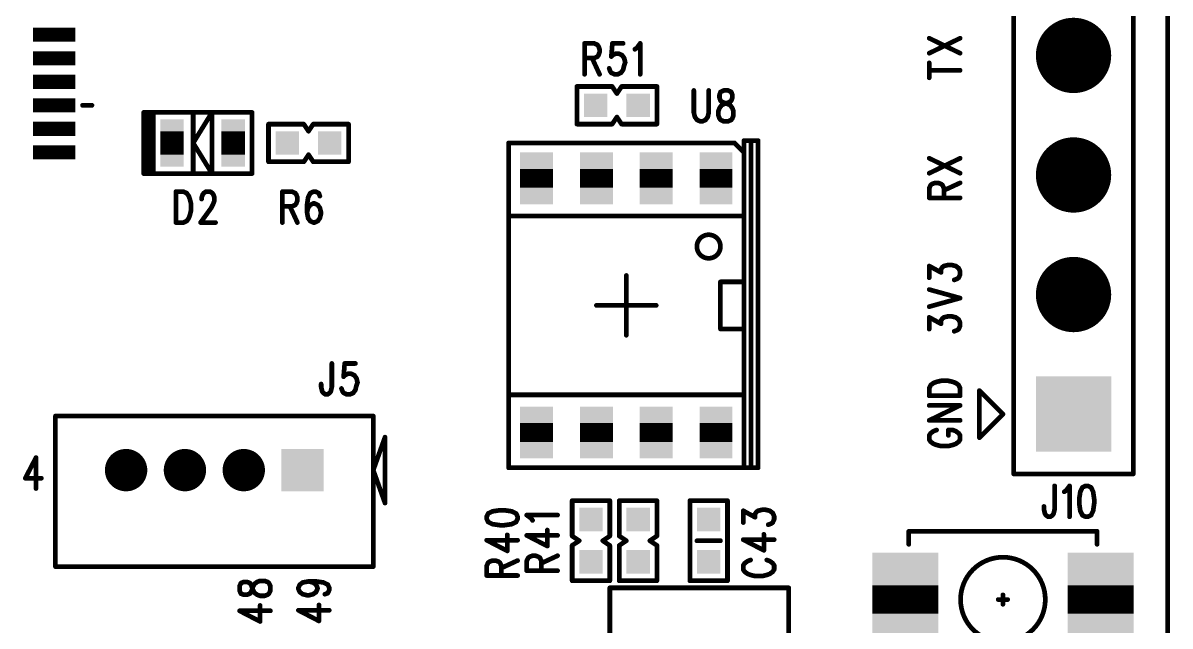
# Model space of a CAD drawing. Extents: x 100 to 144.1, y 92.5 to 144.1.
# Drawn here: x 119.68 to 144.05, y 112.69 to 125.5 of the extents above; entities that cross this region are included whole.
import ezdxf

# ---------------------------------------------------------------- set-up
doc = ezdxf.new("R2010")
doc.units = 0
doc.layers.get('0').update_dxf_attribs({"linetype": 'CONTINUOUS'})
doc.layers.add('MASK-TOP_PHO', color=1, linetype='CONTINUOUS')
doc.layers.add('SILK-TOP_PHO', color=5, linetype='CONTINUOUS')

# ---------------------------------------------------------------- blocks, each defined once
blk = doc.blocks.new('ROUND_1')
at = {"const_width": 0.050038}
blk.add_lwpolyline([(-0.025018, 0, 1), (0.025018, 0, 1)], format="xyb", close=True, dxfattribs=at)
blk = doc.blocks.new('SQUARE_16')
blk.add_solid([(0.250062, 0.250062), (0.250062, -0.250062), (-0.250062, 0.250062), (-0.250062, -0.250062)])
blk = doc.blocks.new('SQUARE_28')
blk.add_solid([(0.799972, 0.799972), (0.799972, -0.799972), (-0.799972, 0.799972), (-0.799972, -0.799972)])
blk = doc.blocks.new('ROUND_49')
at = {"const_width": 0.799972}
blk.add_lwpolyline([(-0.399986, 0, 1), (0.399986, 0, 1)], format="xyb", close=True, dxfattribs=at)
blk = doc.blocks.new('ROUND_11')
at = {"const_width": 0.44996}
blk.add_lwpolyline([(-0.22498, 0, 1), (0.22498, 0, 1)], format="xyb", close=True, dxfattribs=at)
blk = doc.blocks.new('SQUARE_162')
blk.add_solid([(0.44996, 0.44996), (0.44996, -0.44996), (-0.44996, 0.44996), (-0.44996, -0.44996)])
blk = doc.blocks.new('SQUARE_10')
blk.add_solid([(0.350012, 0.350012), (0.350012, -0.350012), (-0.350012, 0.350012), (-0.350012, -0.350012)])
blk = doc.blocks.new('SQUARE_132')
blk.add_solid([(0.700024, 0.700024), (0.700024, -0.700024), (-0.700024, 0.700024), (-0.700024, -0.700024)])
blk = doc.blocks.new('SQUARE_137')
blk.add_solid([(0.149986, 0.149986), (0.149986, -0.149986), (-0.149986, 0.149986), (-0.149986, -0.149986)])

msp = doc.modelspace()

# ---------------------------------------------------------------- linework, layer by layer
at = {"layer": 'MASK-TOP_PHO'}
for points, const_width in [([(143.999966, 100.000054), (143.999966, 143.999966)], 0.100076), ([(120.65, 125.24994), (120.050052, 125.24994)], 0.299972), ([(120.65, 124.750068), (120.050052, 124.750068)], 0.299972), ([(120.65, 124.249942), (120.050052, 124.249942)], 0.299972), ([(120.65, 123.75007), (120.050052, 123.75007)], 0.299972), ([(120.65, 123.249944), (120.050052, 123.249944)], 0.299972), ([(122.849894, 123.199906), (122.849894, 122.700034)], 0.500124), ([(124.15012, 123.199906), (124.15012, 122.700034)], 0.500124), ([(120.65, 122.750072), (120.050052, 122.750072)], 0.299972), ([(130.595116, 122.40006), (130.595116, 122.00001)], 0.700024), ([(131.865116, 122.40006), (131.865116, 122.00001)], 0.700024), ([(133.135116, 122.40006), (133.135116, 122.00001)], 0.700024), ([(134.405116, 122.40006), (134.405116, 122.00001)], 0.700024), ([(130.595116, 117.00002), (130.595116, 116.59997)], 0.700024), ([(131.865116, 117.00002), (131.865116, 116.59997)], 0.700024), ([(133.135116, 117.00002), (133.135116, 116.59997)], 0.700024), ([(134.405116, 117.00002), (134.405116, 116.59997)], 0.700024), ([(138.42492, 112.94999), (138.42492, 113.549938)], 1.400048), ([(142.575026, 112.94999), (142.575026, 113.549938)], 1.400048)]:
    msp.add_lwpolyline(points, dxfattribs=dict(at, const_width=const_width))
at = {"layer": 'SILK-TOP_PHO', "const_width": 0.100076}
for points in [[(143.999966, 100.000054), (143.999966, 143.999966)], [(140.72997, 115.920012), (140.72997, 126.080012)], [(143.26997, 126.080012), (143.26997, 115.920012)], [(131.613656, 125.065536), (131.613656, 124.409454)], [(131.613656, 125.065536), (131.818126, 125.065536)], [(131.818126, 125.065536), (131.886452, 125.034294)], [(131.886452, 125.034294), (131.909058, 125.003052)], [(131.909058, 125.003052), (131.931918, 124.940568)], [(132.20446, 125.065536), (132.181854, 124.784358)], [(132.43179, 125.065536), (132.20446, 125.065536)], [(132.681726, 124.940568), (132.727192, 124.97181)], [(132.727192, 124.97181), (132.795518, 125.065536)], [(132.795518, 125.065536), (132.795518, 124.409454)], [(138.934444, 124.856748), (139.590526, 125.17501)], [(138.934444, 125.17501), (139.590526, 124.856748)], [(131.818126, 124.753116), (131.613656, 124.753116)], [(131.77266, 124.753116), (131.931918, 124.409454)], [(131.886452, 124.784358), (131.818126, 124.753116)], [(131.909058, 124.8156), (131.886452, 124.784358)], [(131.931918, 124.878084), (131.909058, 124.8156)], [(131.931918, 124.940568), (131.931918, 124.878084)], [(132.181854, 124.784358), (132.20446, 124.8156)], [(132.20446, 124.8156), (132.272786, 124.846842)], [(132.272786, 124.846842), (132.340858, 124.846842)], [(132.340858, 124.846842), (132.409184, 124.8156)], [(132.409184, 124.8156), (132.45465, 124.753116)], [(132.45465, 124.753116), (132.477256, 124.65939)], [(132.158994, 124.471938), (132.136388, 124.534422)], [(132.181854, 124.440696), (132.158994, 124.471938)], [(132.43179, 124.50318), (132.386324, 124.440696)], [(132.45465, 124.596906), (132.43179, 124.50318)], [(132.477256, 124.65939), (132.45465, 124.596906)], [(138.934444, 124.334016), (138.934444, 124.652278)], [(138.934444, 124.493274), (139.590526, 124.493274)], [(132.249926, 124.409454), (132.181854, 124.440696)], [(132.318252, 124.409454), (132.249926, 124.409454)], [(132.386324, 124.440696), (132.318252, 124.409454)], [(132.199888, 124.15012), (131.45008, 124.15012)], [(131.45008, 124.15012), (131.45008, 123.35002)], [(132.299964, 124.000006), (132.199888, 124.15012)], [(132.40004, 124.15012), (132.299964, 124.000006)], [(133.150102, 124.15012), (132.40004, 124.15012)], [(133.150102, 123.35002), (133.150102, 124.15012)], [(133.9342, 124.065538), (133.9342, 123.596908)], [(134.252208, 123.596908), (134.252208, 124.065538)], [(134.502398, 124.034296), (134.479538, 123.971812)], [(134.57047, 124.065538), (134.502398, 124.034296)], [(134.661402, 124.065538), (134.57047, 124.065538)], [(134.729474, 124.034296), (134.661402, 124.065538)], [(134.752334, 123.971812), (134.729474, 124.034296)], [(120.949974, 123.75007), (121.150126, 123.75007)], [(134.479538, 123.971812), (134.479538, 123.909328)], [(134.479538, 123.909328), (134.502398, 123.846844)], [(134.479538, 123.690634), (134.525004, 123.753118)], [(134.502398, 123.846844), (134.54761, 123.815602)], [(134.525004, 123.753118), (134.593076, 123.78436)], [(134.54761, 123.815602), (134.638542, 123.78436)], [(134.593076, 123.78436), (134.684008, 123.815602)], [(134.638542, 123.78436), (134.706868, 123.753118)], [(134.684008, 123.815602), (134.729474, 123.846844)], [(134.706868, 123.753118), (134.752334, 123.690634)], [(134.729474, 123.846844), (134.752334, 123.909328)], [(134.752334, 123.909328), (134.752334, 123.971812)], [(122.249946, 123.599956), (123.299982, 123.599956)], [(122.249946, 122.299984), (122.249946, 123.599956)], [(122.350022, 123.599956), (124.549916, 123.599956)], [(122.350022, 122.299984), (122.350022, 123.599956)], [(122.450098, 123.549918), (122.450098, 122.350022)], [(123.299982, 123.599956), (123.299982, 122.299984)], [(123.700032, 123.599956), (123.299982, 122.94997)], [(123.700032, 122.299984), (123.700032, 123.599956)], [(124.549916, 123.599956), (124.549916, 122.299984)], [(132.199888, 123.35002), (132.299964, 123.49988)], [(132.299964, 123.49988), (132.40004, 123.35002)], [(133.9342, 123.596908), (133.956806, 123.503182)], [(133.956806, 123.503182), (134.002272, 123.440698)], [(134.184136, 123.440698), (134.229602, 123.503182)], [(134.229602, 123.503182), (134.252208, 123.596908)], [(134.456932, 123.62815), (134.479538, 123.690634)], [(134.456932, 123.534424), (134.456932, 123.62815)], [(134.479538, 123.47194), (134.456932, 123.534424)], [(134.752334, 123.690634), (134.77494, 123.62815)], [(134.77494, 123.534424), (134.752334, 123.47194)], [(134.77494, 123.62815), (134.77494, 123.534424)], [(124.899928, 123.35002), (124.899928, 122.54992)], [(125.64999, 123.35002), (124.899928, 123.35002)], [(125.750066, 123.199906), (125.64999, 123.35002)], [(125.849888, 123.35002), (125.750066, 123.199906)], [(126.59995, 123.35002), (125.849888, 123.35002)], [(126.59995, 122.54992), (126.59995, 123.35002)], [(131.45008, 123.35002), (132.199888, 123.35002)], [(132.40004, 123.35002), (133.150102, 123.35002)], [(134.002272, 123.440698), (134.070344, 123.409456)], [(134.070344, 123.409456), (134.11581, 123.409456)], [(134.11581, 123.409456), (134.184136, 123.440698)], [(134.502398, 123.440698), (134.479538, 123.47194)], [(134.57047, 123.409456), (134.502398, 123.440698)], [(134.661402, 123.409456), (134.57047, 123.409456)], [(134.729474, 123.440698), (134.661402, 123.409456)], [(134.752334, 123.47194), (134.729474, 123.440698)], [(135.299958, 123.000008), (134.999984, 123.000008)], [(134.999984, 123.000008), (134.999984, 116.05006)], [(135.150098, 123.000008), (135.150098, 116.05006)], [(135.299958, 116.05006), (135.299958, 123.000008)], [(123.299982, 122.94997), (123.700032, 122.299984)], [(129.999994, 116.05006), (129.999994, 122.94997)], [(129.999994, 122.94997), (134.800086, 122.94997)], [(134.800086, 122.94997), (134.999984, 122.750072)], [(124.899928, 122.54992), (125.64999, 122.54992)], [(125.64999, 122.54992), (125.750066, 122.700034)], [(125.750066, 122.700034), (125.849888, 122.54992)], [(125.849888, 122.54992), (126.59995, 122.54992)], [(134.999984, 122.750072), (134.999984, 116.05006)], [(138.934444, 122.306842), (139.590526, 122.625104)], [(138.934444, 122.625104), (139.590526, 122.306842)], [(123.299982, 122.299984), (122.249946, 122.299984)], [(124.549916, 122.299984), (122.350022, 122.299984)], [(138.934444, 121.98858), (138.965686, 122.056906)], [(138.965686, 122.056906), (138.996928, 122.079512)], [(138.996928, 122.079512), (139.059412, 122.102372)], [(139.059412, 122.102372), (139.121896, 122.102372)], [(139.121896, 122.102372), (139.18438, 122.079512)], [(139.18438, 122.079512), (139.215622, 122.056906)], [(139.215622, 122.056906), (139.246864, 121.98858)], [(139.246864, 121.943114), (139.590526, 122.102372)], [(122.933968, 121.915682), (122.933968, 121.259346)], [(122.933968, 121.915682), (123.093226, 121.915682)], [(123.093226, 121.915682), (123.161298, 121.88444)], [(123.161298, 121.88444), (123.206764, 121.821956)], [(123.206764, 121.821956), (123.229624, 121.759472)], [(123.47956, 121.790714), (123.502166, 121.853198)], [(123.47956, 121.759472), (123.47956, 121.790714)], [(123.502166, 121.853198), (123.525026, 121.88444)], [(123.525026, 121.88444), (123.570492, 121.915682)], [(123.570492, 121.915682), (123.661424, 121.915682)], [(123.661424, 121.915682), (123.70689, 121.88444)], [(123.70689, 121.88444), (123.729496, 121.853198)], [(123.729496, 121.853198), (123.752356, 121.790714)], [(123.752356, 121.790714), (123.752356, 121.72823)], [(125.19533, 121.915682), (125.19533, 121.259346)], [(125.19533, 121.915682), (125.400054, 121.915682)], [(125.400054, 121.915682), (125.468126, 121.88444)], [(125.468126, 121.88444), (125.490986, 121.853198)], [(125.490986, 121.853198), (125.513592, 121.790714)], [(125.513592, 121.790714), (125.513592, 121.72823)], [(125.740922, 121.790714), (125.718062, 121.63425)], [(125.786388, 121.88444), (125.740922, 121.790714)], [(125.85446, 121.915682), (125.786388, 121.88444)], [(125.899926, 121.915682), (125.85446, 121.915682)], [(125.968252, 121.88444), (125.899926, 121.915682)], [(125.990858, 121.821956), (125.968252, 121.88444)], [(138.934444, 121.78411), (138.934444, 121.98858)], [(138.934444, 121.78411), (139.590526, 121.78411)], [(139.246864, 121.98858), (139.246864, 121.78411)], [(123.229624, 121.759472), (123.25223, 121.665746)], [(123.25223, 121.665746), (123.25223, 121.509282)], [(123.68403, 121.571766), (123.4567, 121.259346)], [(123.729496, 121.665746), (123.68403, 121.571766)], [(123.752356, 121.72823), (123.729496, 121.665746)], [(125.400054, 121.603008), (125.19533, 121.603008)], [(125.354588, 121.603008), (125.513592, 121.259346)], [(125.468126, 121.63425), (125.400054, 121.603008)], [(125.490986, 121.665746), (125.468126, 121.63425)], [(125.513592, 121.72823), (125.490986, 121.665746)], [(125.718062, 121.63425), (125.718062, 121.47804)], [(125.740922, 121.571766), (125.718062, 121.47804)], [(125.786388, 121.63425), (125.740922, 121.571766)], [(125.85446, 121.665746), (125.786388, 121.63425)], [(125.87732, 121.665746), (125.85446, 121.665746)], [(125.945392, 121.63425), (125.87732, 121.665746)], [(125.990858, 121.571766), (125.945392, 121.63425)], [(126.013718, 121.47804), (125.990858, 121.571766)], [(123.206764, 121.353072), (123.161298, 121.290588)], [(123.229624, 121.415556), (123.206764, 121.353072)], [(123.25223, 121.509282), (123.229624, 121.415556)], [(125.718062, 121.47804), (125.740922, 121.353072)], [(125.740922, 121.353072), (125.786388, 121.290588)], [(125.945392, 121.290588), (125.990858, 121.353072)], [(125.990858, 121.353072), (126.013718, 121.446798)], [(126.013718, 121.446798), (126.013718, 121.47804)], [(134.999984, 121.400062), (129.999994, 121.400062)], [(129.999994, 121.400062), (129.999994, 117.599968)], [(134.999984, 120.000014), (134.999984, 121.400062)], [(123.093226, 121.259346), (122.933968, 121.259346)], [(123.161298, 121.290588), (123.093226, 121.259346)], [(123.4567, 121.259346), (123.774962, 121.259346)], [(125.786388, 121.290588), (125.85446, 121.259346)], [(125.85446, 121.259346), (125.87732, 121.259346)], [(125.87732, 121.259346), (125.945392, 121.290588)], [(138.934444, 120.086374), (138.934444, 120.33631)], [(138.934444, 120.33631), (139.18438, 120.199912)], [(139.215622, 120.313704), (139.246864, 120.33631)], [(139.246864, 120.33631), (139.34059, 120.35917)], [(139.34059, 120.35917), (139.403074, 120.35917)], [(139.403074, 120.35917), (139.4968, 120.33631)], [(139.4968, 120.33631), (139.559284, 120.290844)], [(132.500116, 118.864888), (132.500116, 120.134888)], [(139.18438, 120.268238), (139.215622, 120.313704)], [(139.18438, 120.199912), (139.18438, 120.268238)], [(139.559284, 120.086374), (139.528042, 120.063514)], [(139.559284, 120.290844), (139.590526, 120.222772)], [(139.590526, 120.154446), (139.559284, 120.086374)], [(139.590526, 120.222772), (139.590526, 120.154446)], [(134.500112, 119.000016), (134.500112, 120.000014)], [(134.500112, 120.000014), (134.999984, 120.000014)], [(138.934444, 119.836438), (139.590526, 119.654574)], [(139.528042, 120.063514), (139.465558, 120.040908)], [(138.934444, 119.47271), (139.590526, 119.654574)], [(133.135116, 119.499888), (131.865116, 119.499888)], [(138.934444, 118.995444), (138.934444, 119.24538)], [(138.934444, 119.24538), (139.18438, 119.108982)], [(139.18438, 119.177308), (139.215622, 119.222774)], [(139.18438, 119.108982), (139.18438, 119.177308)], [(139.215622, 119.222774), (139.246864, 119.24538)], [(139.246864, 119.24538), (139.34059, 119.26824)], [(139.34059, 119.26824), (139.403074, 119.26824)], [(139.403074, 119.26824), (139.4968, 119.24538)], [(139.4968, 119.24538), (139.559284, 119.199914)], [(139.559284, 119.199914), (139.590526, 119.131842)], [(139.590526, 119.131842), (139.590526, 119.063516)], [(134.999984, 119.000016), (134.500112, 119.000016)], [(134.999984, 117.599968), (134.999984, 119.000016)], [(139.528042, 118.972838), (139.465558, 118.949978)], [(139.559284, 118.995444), (139.528042, 118.972838)], [(139.590526, 119.063516), (139.559284, 118.995444)], [(126.245366, 118.265702), (126.245366, 117.765576)], [(126.518162, 118.265702), (126.495556, 117.98427)], [(126.745492, 118.265702), (126.518162, 118.265702)], [(126.495556, 117.98427), (126.518162, 118.015512)], [(126.518162, 118.015512), (126.586488, 118.046754)], [(126.586488, 118.046754), (126.65456, 118.046754)], [(126.65456, 118.046754), (126.722632, 118.015512)], [(126.722632, 118.015512), (126.768098, 117.953028)], [(126.768098, 117.953028), (126.790958, 117.859302)], [(139.090654, 117.87505), (139.18438, 117.897656)], [(139.18438, 117.897656), (139.34059, 117.897656)], [(139.34059, 117.897656), (139.434316, 117.87505)], [(126.01829, 117.765576), (126.01829, 117.82806)], [(126.040896, 117.67185), (126.01829, 117.765576)], [(126.063756, 117.640608), (126.040896, 117.67185)], [(126.108968, 117.609366), (126.063756, 117.640608)], [(126.1999, 117.640608), (126.154434, 117.609366)], [(126.22276, 117.67185), (126.1999, 117.640608)], [(126.245366, 117.765576), (126.22276, 117.67185)], [(126.472696, 117.67185), (126.45009, 117.734334)], [(126.495556, 117.640608), (126.472696, 117.67185)], [(126.563628, 117.609366), (126.495556, 117.640608)], [(126.700026, 117.640608), (126.6317, 117.609366)], [(126.745492, 117.703092), (126.700026, 117.640608)], [(126.768098, 117.796818), (126.745492, 117.703092)], [(126.790958, 117.859302), (126.768098, 117.796818)], [(138.934444, 117.738652), (138.965686, 117.806724)], [(138.934444, 117.579648), (138.934444, 117.738652)], [(138.965686, 117.806724), (139.02817, 117.85219)], [(139.02817, 117.85219), (139.090654, 117.87505)], [(139.434316, 117.87505), (139.4968, 117.85219)], [(139.4968, 117.85219), (139.559284, 117.806724)], [(139.559284, 117.806724), (139.590526, 117.738652)], [(139.590526, 117.738652), (139.590526, 117.579648)], [(139.999974, 116.689886), (139.999974, 117.689884)], [(139.999974, 117.689884), (140.5001, 117.190012)], [(126.154434, 117.609366), (126.108968, 117.609366)], [(126.6317, 117.609366), (126.563628, 117.609366)], [(129.999994, 117.599968), (134.999984, 117.599968)], [(138.934444, 117.579648), (139.590526, 117.579648)], [(138.934444, 117.056916), (139.590526, 117.374924)], [(138.934444, 117.374924), (139.590526, 117.374924)], [(140.5001, 117.190012), (139.999974, 116.689886)], [(120.374918, 117.14988), (127.124968, 117.14988)], [(120.374918, 113.949988), (120.374918, 117.14988)], [(127.124968, 117.14988), (127.124968, 113.949988)], [(138.934444, 117.056916), (139.590526, 117.056916)], [(127.124968, 116.000022), (127.374904, 116.700046)], [(127.374904, 116.700046), (127.374904, 115.299998)], [(138.965686, 116.78412), (138.934444, 116.738654)], [(138.934444, 116.738654), (138.934444, 116.647722)], [(139.02817, 116.829586), (138.965686, 116.78412)], [(139.090654, 116.852192), (139.02817, 116.829586)], [(139.434316, 116.852192), (139.34059, 116.852192)], [(139.34059, 116.738654), (139.34059, 116.852192)], [(139.4968, 116.829586), (139.434316, 116.852192)], [(139.559284, 116.78412), (139.4968, 116.829586)], [(139.590526, 116.738654), (139.559284, 116.78412)], [(139.590526, 116.647722), (139.590526, 116.738654)], [(138.934444, 116.647722), (138.965686, 116.602256)], [(138.965686, 116.602256), (139.02817, 116.55679)], [(139.02817, 116.55679), (139.090654, 116.534184)], [(139.090654, 116.534184), (139.18438, 116.511324)], [(139.18438, 116.511324), (139.34059, 116.511324)], [(139.34059, 116.511324), (139.434316, 116.534184)], [(139.434316, 116.534184), (139.4968, 116.55679)], [(139.4968, 116.55679), (139.559284, 116.602256)], [(139.559284, 116.602256), (139.590526, 116.647722)], [(119.961406, 116.265706), (119.734076, 115.828064)], [(119.961406, 116.265706), (119.961406, 115.60937)], [(127.374904, 115.299998), (127.124968, 116.000022)], [(134.999984, 116.05006), (129.999994, 116.05006)], [(134.999984, 116.05006), (135.299958, 116.05006)], [(119.734076, 115.828064), (120.074944, 115.828064)], [(143.26997, 115.920012), (140.72997, 115.920012)], [(141.597634, 115.665504), (141.597634, 115.165632)], [(141.802358, 115.540536), (141.847824, 115.571778)], [(141.847824, 115.571778), (141.915896, 115.665504)], [(141.915896, 115.665504), (141.915896, 115.009422)], [(142.143226, 115.540536), (142.120366, 115.384326)], [(142.188692, 115.634262), (142.143226, 115.540536)], [(142.256764, 115.665504), (142.188692, 115.634262)], [(142.30223, 115.665504), (142.256764, 115.665504)], [(142.370556, 115.634262), (142.30223, 115.665504)], [(142.416022, 115.540536), (142.370556, 115.634262)], [(142.438628, 115.384326), (142.416022, 115.540536)], [(132.150104, 115.350036), (131.350004, 115.350036)], [(131.350004, 115.350036), (131.350004, 114.599974)], [(132.150104, 114.599974), (132.150104, 115.350036)], [(133.150102, 115.350036), (132.350002, 115.350036)], [(132.350002, 115.350036), (132.350002, 114.599974)], [(133.150102, 114.599974), (133.150102, 115.350036)], [(133.850126, 113.650014), (133.850126, 115.350036)], [(133.850126, 115.350036), (134.649972, 115.350036)], [(134.649972, 115.350036), (134.649972, 113.650014)], [(141.370558, 115.165632), (141.370558, 115.228116)], [(142.120366, 115.384326), (142.120366, 115.2906)], [(142.120366, 115.2906), (142.143226, 115.13439)], [(142.416022, 115.13439), (142.438628, 115.2906)], [(142.438628, 115.2906), (142.438628, 115.384326)], [(129.565654, 115.079526), (129.534412, 115.011454)], [(129.534412, 115.011454), (129.534412, 114.965988)], [(129.534412, 114.965988), (129.565654, 114.897662)], [(129.65938, 115.124992), (129.565654, 115.079526)], [(129.81559, 115.147852), (129.65938, 115.124992)], [(129.909316, 115.147852), (129.81559, 115.147852)], [(130.065526, 115.124992), (129.909316, 115.147852)], [(130.159252, 115.079526), (130.065526, 115.124992)], [(130.190748, 115.011454), (130.159252, 115.079526)], [(130.159252, 114.897662), (130.190748, 114.965988)], [(130.190748, 114.965988), (130.190748, 115.011454)], [(130.478022, 114.977164), (130.384296, 115.04549)], [(130.384296, 115.04549), (131.040632, 115.04549)], [(130.509264, 114.931698), (130.478022, 114.977164)], [(134.98449, 114.886486), (134.98449, 115.136422)], [(134.98449, 115.136422), (135.234426, 115.000024)], [(135.234426, 115.068096), (135.265668, 115.113562)], [(135.234426, 115.000024), (135.234426, 115.068096)], [(135.265668, 115.113562), (135.29691, 115.136422)], [(135.29691, 115.136422), (135.390636, 115.159028)], [(135.390636, 115.159028), (135.45312, 115.159028)], [(135.45312, 115.159028), (135.546846, 115.136422)], [(135.546846, 115.136422), (135.60933, 115.090956)], [(135.60933, 115.090956), (135.640572, 115.02263)], [(135.640572, 115.02263), (135.640572, 114.954558)], [(141.393164, 115.071906), (141.370558, 115.165632)], [(141.416024, 115.040664), (141.393164, 115.071906)], [(141.46149, 115.009422), (141.416024, 115.040664)], [(141.506702, 115.009422), (141.46149, 115.009422)], [(141.552168, 115.040664), (141.506702, 115.009422)], [(141.575028, 115.071906), (141.552168, 115.040664)], [(141.597634, 115.165632), (141.575028, 115.071906)], [(142.143226, 115.13439), (142.188692, 115.040664)], [(142.188692, 115.040664), (142.256764, 115.009422)], [(142.256764, 115.009422), (142.30223, 115.009422)], [(142.30223, 115.009422), (142.370556, 115.040664)], [(142.370556, 115.040664), (142.416022, 115.13439)], [(129.565654, 114.897662), (129.65938, 114.852196)], [(129.65938, 114.852196), (129.81559, 114.82959)], [(129.81559, 114.82959), (129.909316, 114.82959)], [(129.909316, 114.82959), (130.065526, 114.852196)], [(130.065526, 114.852196), (130.159252, 114.897662)], [(130.821938, 114.38636), (130.821938, 114.727228)], [(135.578088, 114.863626), (135.515604, 114.84102)], [(135.60933, 114.886486), (135.578088, 114.863626)], [(135.640572, 114.954558), (135.60933, 114.886486)], [(129.534412, 114.511328), (129.9718, 114.283998)], [(129.534412, 114.511328), (130.190748, 114.511328)], [(129.9718, 114.283998), (129.9718, 114.62512)], [(130.384296, 114.61369), (130.821938, 114.38636)], [(130.384296, 114.61369), (131.040632, 114.61369)], [(131.350004, 114.599974), (131.500118, 114.499898)], [(131.500118, 114.499898), (131.350004, 114.400076)], [(131.99999, 114.499898), (132.150104, 114.599974)], [(132.150104, 114.400076), (131.99999, 114.499898)], [(132.350002, 114.599974), (132.500116, 114.499898)], [(132.500116, 114.499898), (132.350002, 114.400076)], [(132.999988, 114.499898), (133.150102, 114.599974)], [(133.150102, 114.400076), (132.999988, 114.499898)], [(133.999986, 114.499898), (134.500112, 114.499898)], [(134.98449, 114.522758), (135.421878, 114.295428)], [(134.98449, 114.522758), (135.640572, 114.522758)], [(135.421878, 114.295428), (135.421878, 114.636296)], [(138.500104, 114.424968), (138.500104, 114.70005)], [(138.500104, 114.70005), (142.500096, 114.70005)], [(142.500096, 114.70005), (142.500096, 114.424968)], [(131.350004, 114.400076), (131.350004, 113.650014)], [(132.150104, 113.650014), (132.150104, 114.400076)], [(132.350002, 114.400076), (132.350002, 113.650014)], [(133.150102, 113.650014), (133.150102, 114.400076)], [(129.534412, 113.96599), (129.565654, 114.034062)], [(129.565654, 114.034062), (129.596896, 114.056922)], [(129.596896, 114.056922), (129.65938, 114.079528)], [(129.65938, 114.079528), (129.721864, 114.079528)], [(129.721864, 114.079528), (129.784348, 114.056922)], [(129.784348, 114.056922), (129.81559, 114.034062)], [(129.81559, 114.034062), (129.846832, 113.96599)], [(129.846832, 113.920524), (130.190748, 114.079528)], [(130.384296, 114.068098), (130.415538, 114.136424)], [(130.384296, 113.863628), (130.384296, 114.068098)], [(130.415538, 114.136424), (130.44678, 114.15903)], [(130.44678, 114.15903), (130.509264, 114.18189)], [(130.509264, 114.18189), (130.571748, 114.18189)], [(130.571748, 114.18189), (130.634486, 114.15903)], [(130.634486, 114.15903), (130.665728, 114.136424)], [(130.665728, 114.136424), (130.69697, 114.068098)], [(130.69697, 114.022632), (131.040632, 114.18189)], [(130.69697, 114.068098), (130.69697, 113.863628)], [(135.015732, 114.022632), (134.98449, 113.977166)], [(135.078216, 114.068098), (135.015732, 114.022632)], [(135.1407, 114.090958), (135.078216, 114.068098)], [(135.546846, 114.068098), (135.484362, 114.090958)], [(135.60933, 114.022632), (135.546846, 114.068098)], [(135.640572, 113.977166), (135.60933, 114.022632)], [(127.124968, 113.949988), (120.374918, 113.949988)], [(129.534412, 113.761266), (129.534412, 113.96599)], [(129.534412, 113.761266), (130.190748, 113.761266)], [(129.846832, 113.96599), (129.846832, 113.761266)], [(130.384296, 113.863628), (131.040632, 113.863628)], [(134.98449, 113.977166), (134.98449, 113.886488)], [(134.98449, 113.886488), (135.015732, 113.841022)], [(135.015732, 113.841022), (135.078216, 113.795556)], [(135.078216, 113.795556), (135.1407, 113.772696)], [(135.1407, 113.772696), (135.234426, 113.75009)], [(135.234426, 113.75009), (135.390636, 113.75009)], [(135.390636, 113.75009), (135.484362, 113.772696)], [(135.484362, 113.772696), (135.546846, 113.795556)], [(135.546846, 113.795556), (135.60933, 113.841022)], [(135.60933, 113.841022), (135.640572, 113.886488)], [(135.640572, 113.886488), (135.640572, 113.977166)], [(124.315728, 113.602262), (124.284486, 113.53419)], [(124.284486, 113.53419), (124.284486, 113.443258)], [(124.378212, 113.625122), (124.315728, 113.602262)], [(124.440696, 113.625122), (124.378212, 113.625122)], [(124.50318, 113.602262), (124.440696, 113.625122)], [(124.534422, 113.556796), (124.50318, 113.602262)], [(124.565664, 113.465864), (124.534422, 113.556796)], [(124.534422, 113.420398), (124.565664, 113.51133)], [(124.565664, 113.51133), (124.596906, 113.579656)], [(124.596906, 113.579656), (124.65939, 113.625122)], [(124.65939, 113.625122), (124.721874, 113.647728)], [(124.721874, 113.647728), (124.8156, 113.647728)], [(124.8156, 113.647728), (124.878084, 113.625122)], [(124.878084, 113.625122), (124.909326, 113.602262)], [(124.909326, 113.602262), (124.940568, 113.53419)], [(124.940568, 113.53419), (124.940568, 113.443258)], [(125.53442, 113.4999), (125.565662, 113.568226)], [(125.53442, 113.477294), (125.53442, 113.4999)], [(125.565662, 113.568226), (125.628146, 113.613692)], [(125.628146, 113.613692), (125.753114, 113.636298)], [(125.753114, 113.636298), (125.84684, 113.613692)], [(125.753114, 113.636298), (125.909324, 113.636298)], [(125.84684, 113.613692), (125.909324, 113.568226)], [(125.909324, 113.636298), (126.065534, 113.613692)], [(125.909324, 113.568226), (125.940566, 113.4999)], [(125.940566, 113.4999), (125.940566, 113.477294)], [(126.065534, 113.613692), (126.15926, 113.568226)], [(126.15926, 113.568226), (126.190502, 113.4999)], [(126.190502, 113.4999), (126.190502, 113.454434)], [(131.350004, 113.650014), (132.150104, 113.650014)], [(132.150104, 101.000052), (132.150104, 113.4999)], [(132.150104, 113.4999), (135.949944, 113.4999)], [(132.350002, 113.650014), (133.150102, 113.650014)], [(134.649972, 113.650014), (133.850126, 113.650014)], [(135.949944, 113.4999), (135.949944, 101.000052)], [(124.284486, 113.443258), (124.315728, 113.374932)], [(124.315728, 113.374932), (124.378212, 113.352326)], [(124.378212, 113.352326), (124.440696, 113.352326)], [(124.440696, 113.352326), (124.50318, 113.374932)], [(124.50318, 113.374932), (124.534422, 113.420398)], [(124.596906, 113.397792), (124.565664, 113.465864)], [(124.65939, 113.352326), (124.596906, 113.397792)], [(124.721874, 113.329466), (124.65939, 113.352326)], [(124.8156, 113.329466), (124.721874, 113.329466)], [(124.878084, 113.352326), (124.8156, 113.329466)], [(124.909326, 113.374932), (124.878084, 113.352326)], [(124.940568, 113.443258), (124.909326, 113.374932)], [(125.565662, 113.408968), (125.53442, 113.477294)], [(125.628146, 113.363756), (125.565662, 113.408968)], [(125.721872, 113.340896), (125.628146, 113.363756)], [(125.753114, 113.340896), (125.721872, 113.340896)], [(125.84684, 113.363756), (125.753114, 113.340896)], [(125.909324, 113.408968), (125.84684, 113.363756)], [(125.940566, 113.477294), (125.909324, 113.408968)], [(126.15926, 113.386362), (126.096776, 113.363756)], [(126.190502, 113.454434), (126.15926, 113.386362)], [(140.5001, 113.35004), (140.5001, 113.149888)], [(124.284486, 113.011458), (124.721874, 112.784128)], [(124.284486, 113.011458), (124.940568, 113.011458)], [(124.721874, 112.784128), (124.721874, 113.124996)], [(125.53442, 113.022634), (125.971808, 112.795558)], [(125.53442, 113.022634), (126.190502, 113.022634)], [(125.971808, 112.795558), (125.971808, 113.136426)], [(140.400024, 113.249964), (140.599922, 113.249964)]]:
    msp.add_lwpolyline(points, dxfattribs=at)
for points in [[(133.999732, 120.750076, 1), (134.500112, 120.750076, 1)], [(139.600178, 113.249964, 1), (141.400022, 113.249964, 1)]]:
    msp.add_lwpolyline(points, format="xyb", close=True, dxfattribs=at)

# ---------------------------------------------------------------- block references
at = {"layer": 'MASK-TOP_PHO'}
for name, p in [('ROUND_49', (141.99997, 124.810012)), ('SQUARE_137', (120.050052, 125.24994)), ('SQUARE_137', (120.65, 125.24994)), ('SQUARE_137', (120.050052, 124.750068)), ('SQUARE_137', (120.65, 124.750068)), ('SQUARE_137', (120.050052, 124.249942)), ('SQUARE_137', (120.65, 124.249942)), ('SQUARE_137', (120.050052, 123.75007)), ('SQUARE_137', (120.65, 123.75007)), ('SQUARE_16', (131.849876, 123.75007)), ('SQUARE_16', (132.750052, 123.75007)), ('SQUARE_137', (120.050052, 123.249944)), ('SQUARE_137', (120.65, 123.249944)), ('SQUARE_16', (122.849894, 123.199906)), ('SQUARE_16', (124.15012, 123.199906)), ('SQUARE_16', (125.299978, 122.94997)), ('SQUARE_16', (126.1999, 122.94997)), ('ROUND_49', (141.99997, 122.270012)), ('SQUARE_137', (120.050052, 122.750072)), ('SQUARE_137', (120.65, 122.750072)), ('SQUARE_16', (122.849894, 122.700034)), ('SQUARE_16', (124.15012, 122.700034)), ('SQUARE_10', (130.595116, 122.40006)), ('SQUARE_10', (131.865116, 122.40006)), ('SQUARE_10', (133.135116, 122.40006)), ('SQUARE_10', (134.405116, 122.40006)), ('SQUARE_10', (130.595116, 122.00001)), ('SQUARE_10', (131.865116, 122.00001)), ('SQUARE_10', (133.135116, 122.00001)), ('SQUARE_10', (134.405116, 122.00001)), ('ROUND_49', (141.99997, 119.730012)), ('SQUARE_28', (141.99997, 117.190012)), ('SQUARE_10', (130.595116, 117.00002)), ('SQUARE_10', (131.865116, 117.00002)), ('SQUARE_10', (133.135116, 117.00002)), ('SQUARE_10', (134.405116, 117.00002)), ('SQUARE_10', (130.595116, 116.59997)), ('SQUARE_10', (131.865116, 116.59997)), ('SQUARE_10', (133.135116, 116.59997)), ('SQUARE_10', (134.405116, 116.59997)), ('ROUND_11', (121.875042, 116.000022)), ('ROUND_11', (123.124976, 116.000022)), ('ROUND_11', (124.37491, 116.000022)), ('SQUARE_162', (125.625098, 116.000022)), ('SQUARE_16', (131.750054, 114.949986)), ('SQUARE_16', (132.750052, 114.949986)), ('SQUARE_16', (134.249922, 114.949986)), ('SQUARE_16', (131.750054, 114.050064)), ('SQUARE_16', (132.750052, 114.050064)), ('SQUARE_16', (134.249922, 114.050064)), ('SQUARE_132', (138.42492, 113.549938)), ('SQUARE_132', (142.575026, 113.549938)), ('SQUARE_132', (138.42492, 112.94999)), ('SQUARE_132', (142.575026, 112.94999))]:
    msp.add_blockref(name, p, dxfattribs=at)
at = {"layer": 'SILK-TOP_PHO'}
for p in [(131.613656, 125.065536), (131.613656, 125.065536), (131.818126, 125.065536), (131.886452, 125.034294), (131.909058, 125.003052), (132.20446, 125.065536), (132.43179, 125.065536), (132.727192, 124.97181), (132.795518, 125.065536), (138.934444, 125.17501), (139.590526, 125.17501), (131.613656, 124.753116), (131.77266, 124.753116), (131.818126, 124.753116), (131.886452, 124.784358), (131.909058, 124.8156), (131.931918, 124.940568), (131.931918, 124.878084), (132.181854, 124.784358), (132.20446, 124.8156), (132.272786, 124.846842), (132.340858, 124.846842), (132.409184, 124.8156), (132.45465, 124.753116), (132.681726, 124.940568), (138.934444, 124.856748), (139.590526, 124.856748), (132.136388, 124.534422), (132.158994, 124.471938), (132.43179, 124.50318), (132.45465, 124.596906), (132.477256, 124.65939), (138.934444, 124.652278), (138.934444, 124.493274), (139.590526, 124.493274), (131.613656, 124.409454), (131.931918, 124.409454), (132.181854, 124.440696), (132.249926, 124.409454), (132.318252, 124.409454), (132.386324, 124.440696), (132.795518, 124.409454), (138.934444, 124.334016), (131.45008, 124.15012), (132.199888, 124.15012), (132.299964, 124.000006), (132.40004, 124.15012), (133.150102, 124.15012), (133.9342, 124.065538), (134.252208, 124.065538), (134.502398, 124.034296), (134.57047, 124.065538), (134.57047, 124.065538), (134.661402, 124.065538), (134.729474, 124.034296), (120.949974, 123.75007), (121.150126, 123.75007), (134.479538, 123.971812), (134.479538, 123.909328), (134.502398, 123.846844), (134.525004, 123.753118), (134.54761, 123.815602), (134.593076, 123.78436), (134.638542, 123.78436), (134.684008, 123.815602), (134.706868, 123.753118), (134.729474, 123.846844), (134.752334, 123.971812), (134.752334, 123.909328), (122.249946, 123.599956), (122.249946, 123.599956), (122.350022, 123.599956), (122.350022, 123.599956), (122.450098, 123.549918), (123.299982, 123.599956), (123.700032, 123.599956), (123.700032, 123.599956), (124.549916, 123.599956), (132.299964, 123.49988), (133.9342, 123.596908), (133.956806, 123.503182), (134.229602, 123.503182), (134.252208, 123.596908), (134.456932, 123.62815), (134.456932, 123.534424), (134.479538, 123.690634), (134.752334, 123.690634), (134.77494, 123.62815), (134.77494, 123.534424), (124.899928, 123.35002), (124.899928, 123.35002), (125.64999, 123.35002), (125.849888, 123.35002), (126.59995, 123.35002), (131.45008, 123.35002), (132.199888, 123.35002), (132.40004, 123.35002), (133.150102, 123.35002), (133.150102, 123.35002), (134.002272, 123.440698), (134.070344, 123.409456), (134.11581, 123.409456), (134.184136, 123.440698), (134.479538, 123.47194), (134.502398, 123.440698), (134.57047, 123.409456), (134.661402, 123.409456), (134.729474, 123.440698), (134.752334, 123.47194), (125.750066, 123.199906), (134.999984, 123.000008), (135.150098, 123.000008), (135.299958, 123.000008), (123.299982, 122.94997), (129.999994, 122.94997), (134.800086, 122.94997), (124.899928, 122.54992), (125.64999, 122.54992), (125.750066, 122.700034), (125.849888, 122.54992), (126.59995, 122.54992), (134.999984, 122.750072), (138.934444, 122.625104), (139.590526, 122.625104), (122.249946, 122.299984), (122.350022, 122.299984), (122.450098, 122.350022), (123.299982, 122.299984), (123.700032, 122.299984), (124.549916, 122.299984), (138.934444, 122.306842), (139.590526, 122.306842), (138.965686, 122.056906), (138.996928, 122.079512), (139.059412, 122.102372), (139.121896, 122.102372), (139.18438, 122.079512), (139.215622, 122.056906), (139.590526, 122.102372), (122.933968, 121.915682), (122.933968, 121.915682), (123.093226, 121.915682), (123.161298, 121.88444), (123.206764, 121.821956), (123.47956, 121.790714), (123.502166, 121.853198), (123.525026, 121.88444), (123.570492, 121.915682), (123.661424, 121.915682), (123.70689, 121.88444), (123.729496, 121.853198), (123.752356, 121.790714), (125.19533, 121.915682), (125.19533, 121.915682), (125.400054, 121.915682), (125.468126, 121.88444), (125.490986, 121.853198), (125.513592, 121.790714), (125.740922, 121.790714), (125.786388, 121.88444), (125.85446, 121.915682), (125.899926, 121.915682), (125.968252, 121.88444), (125.990858, 121.821956), (138.934444, 121.98858), (138.934444, 121.78411), (138.934444, 121.78411), (139.246864, 121.98858), (139.246864, 121.943114), (139.246864, 121.78411), (139.590526, 121.78411), (123.229624, 121.759472), (123.25223, 121.665746), (123.47956, 121.759472), (123.68403, 121.571766), (123.729496, 121.665746), (123.752356, 121.72823), (125.19533, 121.603008), (125.354588, 121.603008), (125.400054, 121.603008), (125.468126, 121.63425), (125.490986, 121.665746), (125.513592, 121.72823), (125.718062, 121.63425), (125.740922, 121.571766), (125.786388, 121.63425), (125.85446, 121.665746), (125.87732, 121.665746), (125.945392, 121.63425), (125.990858, 121.571766), (123.206764, 121.353072), (123.229624, 121.415556), (123.25223, 121.509282), (125.718062, 121.47804), (125.718062, 121.47804), (125.740922, 121.353072), (125.990858, 121.353072), (126.013718, 121.47804), (126.013718, 121.446798), (129.999994, 121.400062), (134.999984, 121.400062), (134.999984, 121.400062), (122.933968, 121.259346), (122.933968, 121.259346), (123.093226, 121.259346), (123.161298, 121.290588), (123.4567, 121.259346), (123.774962, 121.259346), (125.19533, 121.259346), (125.513592, 121.259346), (125.786388, 121.290588), (125.85446, 121.259346), (125.87732, 121.259346), (125.945392, 121.290588), (138.934444, 120.33631), (139.246864, 120.33631), (139.34059, 120.35917), (139.403074, 120.35917), (139.4968, 120.33631), (132.500116, 120.134888), (138.934444, 120.086374), (139.18438, 120.268238), (139.18438, 120.199912), (139.215622, 120.313704), (139.559284, 120.290844), (139.559284, 120.086374), (139.590526, 120.222772), (139.590526, 120.154446), (134.500112, 120.000014), (134.999984, 120.000014), (138.934444, 119.836438), (139.465558, 120.040908), (139.528042, 120.063514), (139.590526, 119.654574), (139.590526, 119.654574), (131.865116, 119.499888), (133.135116, 119.499888), (138.934444, 119.47271), (138.934444, 119.24538), (139.18438, 119.177308), (139.18438, 119.108982), (139.215622, 119.222774), (139.246864, 119.24538), (139.34059, 119.26824), (139.403074, 119.26824), (139.4968, 119.24538), (139.559284, 119.199914), (139.590526, 119.131842), (132.500116, 118.864888), (134.500112, 119.000016), (134.999984, 119.000016), (138.934444, 118.995444), (139.465558, 118.949978), (139.528042, 118.972838), (139.559284, 118.995444), (139.590526, 119.063516), (126.245366, 118.265702), (126.518162, 118.265702), (126.745492, 118.265702), (126.495556, 117.98427), (126.518162, 118.015512), (126.586488, 118.046754), (126.65456, 118.046754), (126.722632, 118.015512), (126.768098, 117.953028), (139.18438, 117.897656), (139.34059, 117.897656), (126.01829, 117.82806), (126.01829, 117.765576), (126.040896, 117.67185), (126.063756, 117.640608), (126.1999, 117.640608), (126.22276, 117.67185), (126.245366, 117.765576), (126.45009, 117.734334), (126.472696, 117.67185), (126.495556, 117.640608), (126.700026, 117.640608), (126.745492, 117.703092), (126.768098, 117.796818), (126.790958, 117.859302), (138.934444, 117.738652), (138.965686, 117.806724), (139.02817, 117.85219), (139.090654, 117.87505), (139.434316, 117.87505), (139.4968, 117.85219), (139.559284, 117.806724), (139.590526, 117.738652), (139.999974, 117.689884), (126.108968, 117.609366), (126.154434, 117.609366), (126.563628, 117.609366), (126.6317, 117.609366), (129.999994, 117.599968), (134.999984, 117.599968), (138.934444, 117.579648), (138.934444, 117.579648), (139.590526, 117.579648), (139.590526, 117.579648), (138.934444, 117.374924), (139.590526, 117.374924), (139.590526, 117.374924), (140.5001, 117.190012), (140.5001, 117.190012), (120.374918, 117.14988), (120.374918, 117.14988), (127.124968, 117.14988), (138.934444, 117.056916), (138.934444, 117.056916), (139.590526, 117.056916), (127.374904, 116.700046), (138.934444, 116.738654), (138.965686, 116.78412), (139.02817, 116.829586), (139.090654, 116.852192), (139.34059, 116.852192), (139.34059, 116.852192), (139.34059, 116.738654), (139.434316, 116.852192), (139.4968, 116.829586), (139.559284, 116.78412), (139.590526, 116.738654), (139.999974, 116.689886), (138.934444, 116.647722), (138.965686, 116.602256), (139.02817, 116.55679), (139.090654, 116.534184), (139.18438, 116.511324), (139.34059, 116.511324), (139.434316, 116.534184), (139.4968, 116.55679), (139.559284, 116.602256), (139.590526, 116.647722), (119.961406, 116.265706), (119.961406, 116.265706), (127.124968, 116.000022), (127.124968, 116.000022), (129.999994, 116.05006), (134.999984, 116.05006), (134.999984, 116.05006), (134.999984, 116.05006), (135.150098, 116.05006), (135.299958, 116.05006), (119.734076, 115.828064), (120.074944, 115.828064), (140.72997, 115.920012), (143.26997, 115.920012), (143.26997, 115.920012), (119.961406, 115.60937), (141.597634, 115.665504), (141.802358, 115.540536), (141.847824, 115.571778), (141.915896, 115.665504), (142.143226, 115.540536), (142.188692, 115.634262), (142.256764, 115.665504), (142.256764, 115.665504), (142.30223, 115.665504), (142.370556, 115.634262), (142.416022, 115.540536), (127.374904, 115.299998), (131.350004, 115.350036), (132.150104, 115.350036), (132.150104, 115.350036), (132.350002, 115.350036), (133.150102, 115.350036), (133.150102, 115.350036), (133.850126, 115.350036), (134.649972, 115.350036), (134.649972, 115.350036), (141.370558, 115.228116), (142.120366, 115.384326), (142.120366, 115.2906), (142.438628, 115.384326), (142.438628, 115.2906), (129.534412, 115.011454), (129.534412, 114.965988), (129.534412, 114.965988), (129.565654, 115.079526), (129.65938, 115.124992), (129.81559, 115.147852), (129.909316, 115.147852), (130.065526, 115.124992), (130.159252, 115.079526), (130.190748, 115.011454), (130.190748, 114.965988), (130.384296, 115.04549), (130.478022, 114.977164), (131.040632, 115.04549), (134.98449, 115.136422), (135.234426, 115.068096), (135.234426, 115.000024), (135.265668, 115.113562), (135.29691, 115.136422), (135.390636, 115.159028), (135.45312, 115.159028), (135.546846, 115.136422), (135.60933, 115.090956), (135.640572, 115.02263), (141.370558, 115.165632), (141.393164, 115.071906), (141.416024, 115.040664), (141.46149, 115.009422), (141.46149, 115.009422), (141.506702, 115.009422), (141.552168, 115.040664), (141.575028, 115.071906), (141.597634, 115.165632), (141.915896, 115.009422), (142.143226, 115.13439), (142.188692, 115.040664), (142.256764, 115.009422), (142.30223, 115.009422), (142.370556, 115.040664), (142.416022, 115.13439), (129.565654, 114.897662), (129.65938, 114.852196), (129.81559, 114.82959), (129.909316, 114.82959), (130.065526, 114.852196), (130.159252, 114.897662), (130.509264, 114.931698), (130.821938, 114.727228), (134.98449, 114.886486), (135.515604, 114.84102), (135.578088, 114.863626), (135.60933, 114.886486), (135.640572, 114.954558), (129.534412, 114.511328), (129.534412, 114.511328), (129.9718, 114.62512), (130.190748, 114.511328), (130.384296, 114.61369), (130.384296, 114.61369), (131.040632, 114.61369), (131.350004, 114.599974), (131.500118, 114.499898), (131.99999, 114.499898), (132.150104, 114.599974), (132.350002, 114.599974), (132.500116, 114.499898), (132.999988, 114.499898), (133.150102, 114.599974), (133.999986, 114.499898), (134.500112, 114.499898), (134.98449, 114.522758), (134.98449, 114.522758), (135.421878, 114.636296), (135.640572, 114.522758), (138.500104, 114.70005), (142.500096, 114.70005), (129.9718, 114.283998), (130.821938, 114.38636), (131.350004, 114.400076), (132.150104, 114.400076), (132.350002, 114.400076), (133.150102, 114.400076), (135.421878, 114.295428), (138.500104, 114.424968), (142.500096, 114.424968), (129.565654, 114.034062), (129.596896, 114.056922), (129.65938, 114.079528), (129.721864, 114.079528), (129.784348, 114.056922), (129.81559, 114.034062), (130.190748, 114.079528), (130.384296, 114.068098), (130.415538, 114.136424), (130.44678, 114.15903), (130.509264, 114.18189), (130.571748, 114.18189), (130.571748, 114.18189), (130.634486, 114.15903), (130.665728, 114.136424), (130.69697, 114.068098), (130.69697, 114.022632), (131.040632, 114.18189), (135.015732, 114.022632), (135.078216, 114.068098), (135.1407, 114.090958), (135.484362, 114.090958), (135.546846, 114.068098), (135.60933, 114.022632), (120.374918, 113.949988), (127.124968, 113.949988), (129.534412, 113.96599), (129.534412, 113.761266), (129.534412, 113.761266), (129.846832, 113.96599), (129.846832, 113.920524), (129.846832, 113.761266), (130.190748, 113.761266), (130.384296, 113.863628), (130.384296, 113.863628), (130.69697, 113.863628), (131.040632, 113.863628), (134.98449, 113.977166), (134.98449, 113.886488), (135.015732, 113.841022), (135.078216, 113.795556), (135.1407, 113.772696), (135.234426, 113.75009), (135.390636, 113.75009), (135.484362, 113.772696), (135.546846, 113.795556), (135.60933, 113.841022), (135.640572, 113.977166), (135.640572, 113.886488), (124.284486, 113.53419), (124.315728, 113.602262), (124.378212, 113.625122), (124.440696, 113.625122), (124.50318, 113.602262), (124.534422, 113.556796), (124.565664, 113.51133), (124.596906, 113.579656), (124.65939, 113.625122), (124.721874, 113.647728), (124.8156, 113.647728), (124.878084, 113.625122), (124.909326, 113.602262), (124.940568, 113.53419), (125.53442, 113.4999), (125.565662, 113.568226), (125.628146, 113.613692), (125.753114, 113.636298), (125.753114, 113.636298), (125.84684, 113.613692), (125.909324, 113.636298), (125.909324, 113.568226), (125.940566, 113.4999), (126.065534, 113.613692), (126.15926, 113.568226), (126.190502, 113.4999), (131.350004, 113.650014), (132.150104, 113.650014), (132.150104, 113.4999), (132.350002, 113.650014), (133.150102, 113.650014), (133.850126, 113.650014), (134.649972, 113.650014), (135.949944, 113.4999), (124.284486, 113.443258), (124.284486, 113.443258), (124.315728, 113.374932), (124.378212, 113.352326), (124.440696, 113.352326), (124.50318, 113.374932), (124.534422, 113.420398), (124.565664, 113.465864), (124.596906, 113.397792), (124.65939, 113.352326), (124.721874, 113.329466), (124.8156, 113.329466), (124.878084, 113.352326), (124.909326, 113.374932), (124.940568, 113.443258), (125.53442, 113.477294), (125.565662, 113.408968), (125.628146, 113.363756), (125.721872, 113.340896), (125.753114, 113.340896), (125.84684, 113.363756), (125.909324, 113.408968), (125.940566, 113.477294), (126.096776, 113.363756), (126.15926, 113.386362), (126.190502, 113.454434), (140.5001, 113.35004), (124.284486, 113.011458), (124.284486, 113.011458), (124.721874, 113.124996), (124.940568, 113.011458), (125.53442, 113.022634), (125.53442, 113.022634), (125.971808, 113.136426), (126.190502, 113.022634), (140.400024, 113.249964), (140.5001, 113.149888), (140.599922, 113.249964), (124.721874, 112.784128), (125.971808, 112.795558)]:
    msp.add_blockref('ROUND_1', p, dxfattribs=at)

doc.saveas('drawing.dxf')
